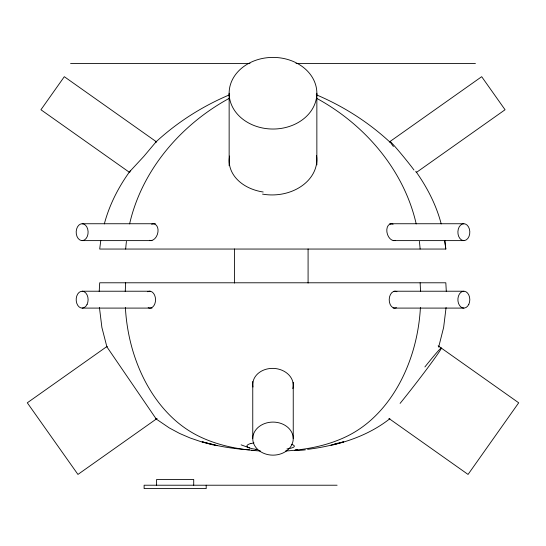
<?xml version="1.0" encoding="UTF-8"?>
<svg xmlns="http://www.w3.org/2000/svg" width="546" height="546" viewBox="0 0 546 546"><rect width="100%" height="100%" fill="white"/><g stroke="black" fill="none" stroke-linecap="round" stroke-linejoin="round"><path stroke-width="0.82" d="M125.239 291.537L125.662 282.787M99.208 291.537L99.7 282.787L445.823 282.787L446.314 291.537M446.082 307.514L443.632 327.443L438.656 347.12M100.792 240.417L99.7 249.051L445.823 249.051L444.731 240.417L445.816 249.051M129.607 223.901C141.94 169.792 181.245 124.379 229.443 98.239M104.334 223.901C109.296 205.098 118.27 187.476 129.593 171.731M129.279 172.086L143.775 156.456L156.211 141.673L155.351 142.677M129.757 171.546L130.412 170.823M156.163 141.728C177.662 121.929 202.737 106.095 229.648 94.751M389.885 418.7C373.321 431.763 353.515 440.042 333.087 444.853M389.325 142.001L481.688 76.693L505.064 109.746L416.175 172.604M107.166 346.335L27.3 402.805L77.942 474.433L157.111 418.448M336.827 443.448L337.53 443.14M251.105 443.523L253.951 442.861M332.705 444.785L343.762 441.782L330.992 445.236M285.497 451.003C306.913 449.658 328.508 445.502 347.836 435.845A127.832 110.633 -90 0 0 369.212 421.608C391.059 402.832 405.48 376.699 413.424 349.263A166.428 144.035 90 0 0 420.42 307.521M252.054 450.252L251.686 450.252M70.571 63.486L249.993 63.486M296.007 63.486L475.43 63.486M82.146 223.744A8.436 5.965 -90 0 1 87.312 236.398A8.436 5.965 -90 0 1 76.979 236.398A8.436 5.965 -90 0 1 82.146 223.744L155.419 223.744M389.728 223.744L463.854 223.744A8.436 5.965 -90 0 1 469.021 236.398A8.436 5.965 -90 0 1 458.688 236.398A8.436 5.965 -90 0 1 463.854 223.744M82.146 240.615L152.013 240.615M393.134 240.615L463.854 240.615M82.146 291.223L150.307 291.223M393.987 291.223L463.854 291.223M82.146 308.094L152.013 308.094M393.134 308.094L463.854 308.094M337.1 485.217L144.117 485.217L144.117 488.595L206.197 488.595L206.197 485.217M260.49 451.003C239.039 449.658 217.417 445.502 198.068 435.845A127.832 110.783 90 0 1 176.658 421.608C154.791 402.839 140.342 376.706 132.385 349.263A166.428 144.226 90 0 1 125.382 307.521M256.504 449.378L255.794 449.283M217.151 445.7L202.143 441.782L215.738 445.345M212.749 444.853L201.269 441.782L190.206 438.008L179.661 433.483L169.335 427.948L156.258 419.055L106.743 346.628M241.12 444.853L249.583 447.959M316.236 94.751C343.407 106.231 368.68 122.324 390.288 142.438M316.496 98.239C364.66 124.392 403.89 169.82 416.202 223.901M156.675 142.001L64.312 76.693L40.936 109.746L129.825 172.604M438.145 345.843L518.7 402.805L468.058 474.433L388.888 418.448M156.231 419.035L155.801 418.495M415.759 171.267C427.074 187.223 436.254 204.907 441.195 223.901M106.914 346.942L101.89 327.443L99.433 307.514M420.14 282.787L420.563 291.537M316.857 93.223A43.857 35.811 0 0 1 251.071 124.235A43.857 35.811 0 0 1 251.071 62.203A43.857 35.811 0 0 1 316.857 93.223L316.857 164.878M308.087 248.956L308.087 283.067M293.243 382.316L293.243 438.615A20.243 16.53 0 0 1 262.879 452.934A20.243 16.53 0 0 1 262.879 424.303A20.243 16.53 0 0 1 293.243 438.615M252.757 381.463L252.757 438.615M234.541 248.956L234.541 283.067M229.143 93.223L229.143 165.731M193.714 485.217L193.714 479.484L156.6 479.484L156.6 485.217M254.845 450.348A23.969 2.129 8.5 0 1 253.33 450.491M249.488 449.781A23.348 2.143 7.9 0 1 211.595 444.116M210.592 443.768A23.348 2.143 7.9 0 1 210.176 443.598M255.719 449.303A22.993 4.375 -0.6 0 1 250.819 443.488M257.323 449.788A23.969 4.136 0.2 0 1 255.617 449.57M291.311 444.287A23.348 3.842 0.6 0 1 286.95 448.942M335.797 443.755A22.993 2.382 -9.2 0 1 307.603 449.331M305.378 449.863A23.969 2.007 -8.7 0 1 294.39 450.47M297.754 449.727A23.348 1.699 -8.5 0 1 295.413 449.808M147.727 291.741A8.436 5.733 88.8 0 1 155.535 299.454A8.436 5.733 88.8 0 1 148.171 307.698M396.464 307.732A8.443 5.692 -88.8 0 1 389.209 299.461A8.443 5.692 -88.8 0 1 396.901 291.714M252.989 387.025A20.25 16.503 3 0 1 273.566 368.393A20.25 16.503 3 0 1 292.813 388.622M424.89 366.953A43.851 1.556 -52.3 0 1 438.24 353.282A43.851 1.556 -52.3 0 1 400.095 403.385M125.669 249.051A151.672 131.443 -90 0 1 126.433 241.387M419.376 241.387A151.672 131.265 -90 0 1 420.133 249.051M151.576 224.208A8.545 5.74 -73.9 0 1 157.958 231.995A8.545 5.74 -73.9 0 1 149.406 240.322M395.249 240.356A8.552 5.596 74.4 0 1 386.896 231.968A8.552 5.596 74.4 0 1 393.093 224.208M390.322 223.908A8.292 5.467 73.7 0 1 391.407 223.744M393.427 146.519A20.332 0.785 50.6 0 1 395.161 146.799A20.332 0.785 50.6 0 1 413.97 170.004M263.186 192.015A43.98 32.883 -2.8 0 1 229.627 156.026M316.53 155.658A43.919 34.589 -2.3 0 1 262.537 194.11M468.789 304.388A8.436 5.965 -90 0 0 464.277 291.243A8.436 5.965 -90 0 0 458.49 303.344A8.436 5.965 -90 0 0 468.789 304.388M87.087 304.388A8.436 5.965 -90 0 0 82.576 291.243A8.436 5.965 -90 0 0 76.781 303.344A8.436 5.965 -90 0 0 87.087 304.388"/></g></svg>
